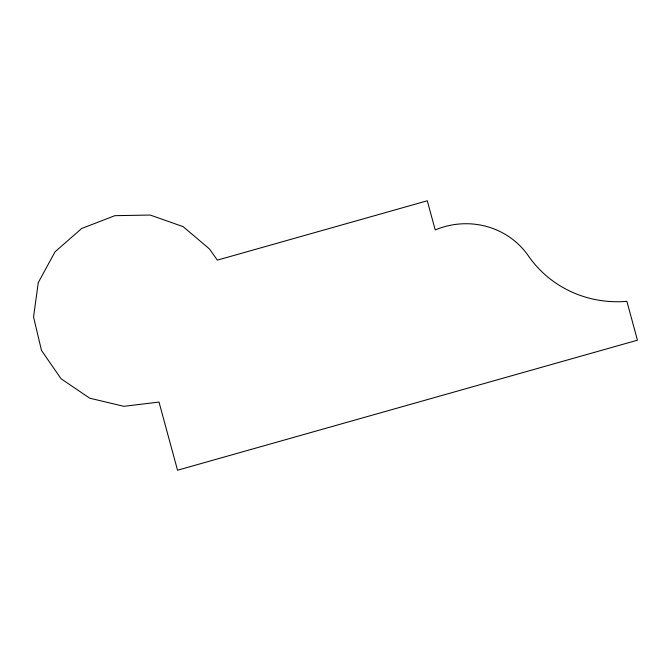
<?xml version="1.0" encoding="UTF-8"?>
<svg xmlns="http://www.w3.org/2000/svg" width="671" height="671" viewBox="0 0 671 671"><rect width="100%" height="100%" fill="white"/><g stroke="black" fill="none" stroke-linecap="round" stroke-linejoin="round"><path stroke-width="1.01" d="M38.281 282.592L33.55 316.955L41.485 350.438L61.053 378.738L89.746 398.197L123.858 406.324L159.01 402.063L177.538 470.22L637.45 340.197L626.882 301.329A110.539 106.966 -24.5 0 1 528.413 255.911A77.635 75.135 -24.5 0 0 435.219 229.935L427.293 200.78L217.337 260.138L209.52 249.008L183.149 226.655L150.187 215.039L114.858 215.676L81.728 228.467L55.056 251.768L38.281 282.592"/></g></svg>
